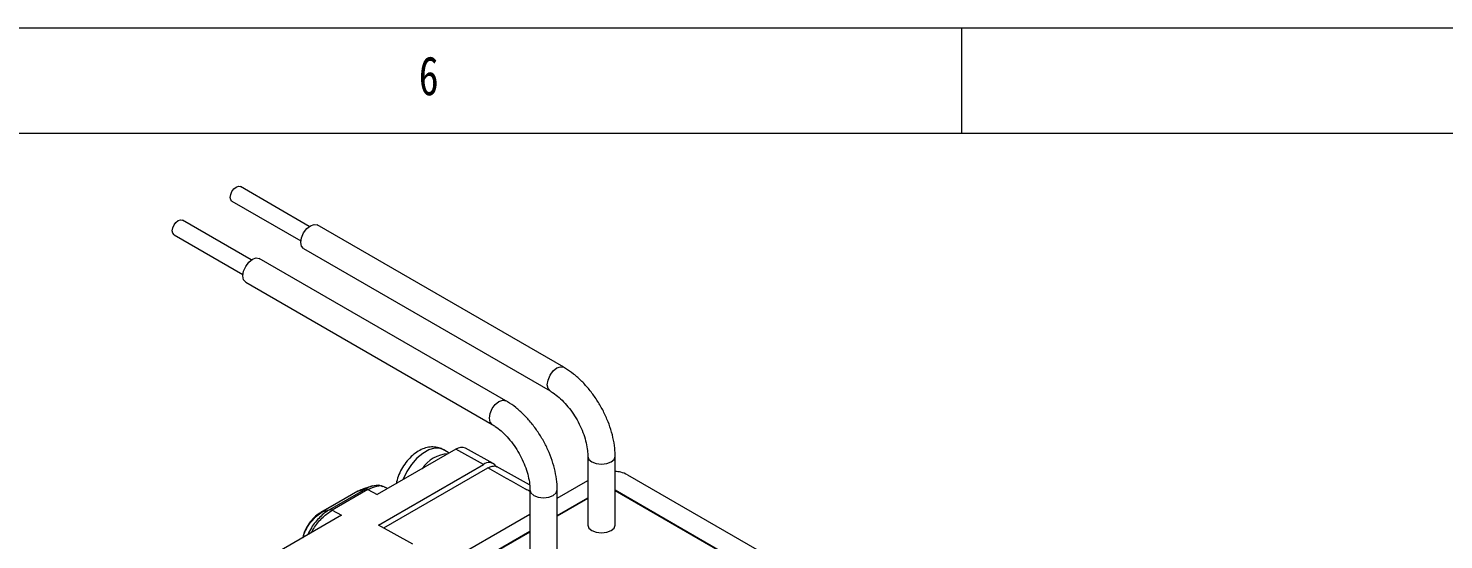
# Paper-space layout '시트2-ENG' of a CAD drawing. Header units: millimetres. Extents: x 5 to 415, y 5 to 292.
# Drawn here: x 265.6 to 332.9, y 267.7 to 292 of the extents above; entities that cross this region are included whole.
import ezdxf

# ---------------------------------------------------------------- set-up
doc = ezdxf.new("R2010")
doc.units = ezdxf.units.MM
doc.styles.add('SLDTEXTSTYLE3', font='TXT', dxfattribs={"width": 0.75})

psp = doc.layouts.new('시트2-ENG')

# ---------------------------------------------------------------- linework, layer by layer
at = {"color": 7, "linetype": 'Continuous', "lineweight": 18}
for p, q in [((415, 292), (5, 292)), ((310, 292), (310, 287)), ((410.25, 287), (10, 287)), ((278.954, 282.573), (275.675, 284.466)), ((275.275, 283.773), (278.554, 281.88)), ((276.196, 280.981), (272.917, 282.874)), ((291.066, 275.869), (279.335, 282.642)), ((272.517, 282.181), (275.796, 280.288)), ((288.308, 274.277), (276.577, 281.05)), ((278.685, 281.516), (290.416, 274.744)), ((275.927, 279.924), (287.659, 273.152)), ((285.933, 271.973), (282.188, 269.812)), ((285.619, 271.792), (285.358, 271.942)), ((287.241, 271.244), (285.933, 271.973)), ((287.711, 271.295), (286.387, 272.022)), ((292.213, 271.632), (292.213, 268.366)), ((293.513, 268.366), (293.513, 271.632)), ((282.256, 268.366), (287.241, 271.244)), ((282.505, 268.228), (287.453, 271.084)), ((289.441, 270.273), (287.872, 271.147)), ((281.834, 270.179), (281.491, 270.065)), ((281.971, 270.224), (281.875, 270.192)), ((282.683, 270.097), (282.558, 270.166)), ((290.755, 269.639), (292.213, 270.481)), ((294.1, 270.754), (301.383, 266.55)), ((281.205, 269.942), (279.496, 268.955)), ((281.272, 269.97), (279.568, 268.987)), ((281.623, 270.079), (279.919, 269.095)), ((281.748, 270.057), (280.045, 269.073)), ((281.402, 270.033), (281.198, 269.937)), ((281.623, 270.079), (281.272, 269.97)), ((281.748, 270.057), (282.188, 269.812)), ((289.455, 270.04), (289.455, 266.774)), ((290.755, 266.774), (290.755, 270.04)), ((290.755, 268.823), (292.213, 269.665)), ((292.213, 269.624), (290.755, 268.782)), ((293.513, 270.032), (300.323, 266.101)), ((300.252, 266.101), (293.513, 269.991)), ((280.485, 268.828), (276.74, 266.666)), ((279.568, 268.987), (279.919, 269.095)), ((280.045, 269.073), (280.485, 268.828)), ((285.049, 266.346), (289.455, 268.889)), ((283.882, 267.46), (282.256, 268.366)), ((278.673, 267.862), (278.643, 267.765)), ((285.968, 266.06), (289.455, 268.073)), ((289.455, 268.032), (286.039, 266.06))]:
    psp.add_line(p, q, dxfattribs=at)
at = {"color": 8, "linetype": 'Continuous', "lineweight": 18}
for p, q in [((281.272, 269.97), (281.404, 270.029)), ((279.512, 268.95), (279.568, 268.987))]:
    psp.add_line(p, q, dxfattribs=at)
at = {"color": 7, "linetype": 'Continuous', "lineweight": 18, "flags": 128}
for points in [[(275.275, 283.773), (275.275, 283.773), (275.213, 283.844), (275.192, 283.956), (275.213, 284.094), (275.275, 284.235), (275.366, 284.359), (275.475, 284.446), (275.583, 284.484), (275.675, 284.466)], [(272.517, 282.181), (272.517, 282.181), (272.456, 282.252), (272.434, 282.364), (272.456, 282.502), (272.517, 282.643), (272.609, 282.767), (272.717, 282.854), (272.825, 282.892), (272.917, 282.874)], [(278.551, 281.813), (278.586, 282.037), (278.685, 282.266), (278.834, 282.468), (279.01, 282.609), (279.186, 282.671), (279.335, 282.642)], [(278.685, 281.516), (278.685, 281.516), (278.586, 281.63), (278.551, 281.813)], [(275.793, 280.221), (275.828, 280.445), (275.927, 280.674), (276.077, 280.876), (276.252, 281.017), (276.428, 281.079), (276.577, 281.05)], [(275.927, 279.924), (275.927, 279.924), (275.828, 280.038), (275.793, 280.221)], [(292.213, 268.366), (292.262, 268.223), (292.403, 268.101)], [(292.403, 268.101), (292.614, 268.019), (292.863, 267.991), (293.111, 268.019), (293.322, 268.101), (293.463, 268.223), (293.513, 268.366)]]:
    psp.add_lwpolyline(points, dxfattribs=at)
at = {"color": 8, "linetype": 'Continuous', "lineweight": 18, "flags": 128}
for points in [[(290.282, 275.041), (290.317, 275.265), (290.416, 275.494), (290.565, 275.695), (290.741, 275.837), (290.917, 275.898), (291.066, 275.869), (291.066, 275.869)], [(290.415, 274.744), (290.317, 274.858), (290.282, 275.041)], [(287.524, 273.449), (287.559, 273.673), (287.658, 273.902), (287.808, 274.103), (287.983, 274.245), (288.159, 274.306), (288.308, 274.277), (288.309, 274.277)], [(287.657, 273.152), (287.559, 273.266), (287.524, 273.449)], [(285.358, 271.942), (285.177, 272.01), (284.922, 272.016), (284.644, 271.936), (284.356, 271.775), (284.076, 271.541), (283.817, 271.247), (283.595, 270.908), (283.42, 270.544), (283.409, 270.516)], [(292.213, 271.631), (292.262, 271.489), (292.403, 271.367)], [(292.403, 271.367), (292.614, 271.286), (292.863, 271.257), (293.111, 271.286), (293.322, 271.367), (293.463, 271.489), (293.513, 271.632), (293.513, 271.632)], [(289.455, 270.039), (289.504, 269.897), (289.645, 269.775)], [(289.645, 269.775), (289.856, 269.694), (290.105, 269.665), (290.354, 269.694), (290.564, 269.775), (290.705, 269.897), (290.755, 270.04), (290.755, 270.04)]]:
    psp.add_lwpolyline(points, dxfattribs=at)
at = {"color": 7, "linetype": 'Continuous', "lineweight": 18}
for centre, radius, start, end in [((285.638, 270.198), 1.56, 92.94283, 147.05179), ((286.203, 271.595), 0.465, 66.72797, 125.52681), ((287.504, 270.926), 0.413, 35.3405, 129.60422)]:
    psp.add_arc(centre, radius, start, end, dxfattribs=at)
for points, knots in [([(293.513, 271.632), (293.511, 271.72), (293.505, 271.969), (293.445, 272.394), (293.317, 272.903), (293.132, 273.41), (292.894, 273.904), (292.611, 274.376), (292.287, 274.814), (291.928, 275.212), (291.547, 275.551), (291.254, 275.759), (291.094, 275.853), (291.066, 275.869)], [0, 0, 0, 0, 0.0562772, 0.1598193, 0.263038, 0.3658778, 0.4684113, 0.5708572, 0.6734705, 0.7764705, 0.8801586, 0.9789031, 1, 1, 1, 1]), ([(290.755, 270.04), (290.753, 270.128), (290.747, 270.377), (290.688, 270.802), (290.559, 271.311), (290.374, 271.818), (290.137, 272.312), (289.853, 272.784), (289.529, 273.222), (289.17, 273.62), (288.789, 273.96), (288.497, 274.167), (288.337, 274.261), (288.308, 274.277)], [0, 0, 0, 0, 0.056277, 0.159819, 0.263038, 0.365878, 0.468411, 0.570857, 0.67347, 0.77647, 0.880159, 0.978903, 1, 1, 1, 1]), ([(290.416, 274.744), (290.464, 274.714), (290.604, 274.629), (290.847, 274.44), (291.131, 274.161), (291.402, 273.832), (291.647, 273.465), (291.857, 273.073), (292.023, 272.671), (292.139, 272.276), (292.203, 271.923), (292.209, 271.722), (292.213, 271.632)], [0, 0, 0, 0, 0.054623, 0.159858, 0.266233, 0.373722, 0.481991, 0.590608, 0.69907, 0.806822, 0.913433, 1, 1, 1, 1]), ([(287.659, 273.152), (287.706, 273.122), (287.847, 273.037), (288.089, 272.848), (288.374, 272.569), (288.644, 272.24), (288.89, 271.873), (289.099, 271.481), (289.265, 271.079), (289.381, 270.684), (289.445, 270.331), (289.452, 270.13), (289.455, 270.04)], [0, 0, 0, 0, 0.054623, 0.159858, 0.266233, 0.373722, 0.481991, 0.590608, 0.69907, 0.806822, 0.913433, 1, 1, 1, 1]), ([(285.36, 271.93), (285.303, 271.964), (285.164, 272.045), (284.91, 272.088), (284.627, 272.074), (284.344, 271.991), (284.064, 271.842), (283.793, 271.625), (283.546, 271.349), (283.338, 271.029), (283.176, 270.685), (283.12, 270.449), (283.092, 270.333)], [0, 0, 0, 0, 0.0654543, 0.1585422, 0.2505013, 0.3458184, 0.4476625, 0.5561398, 0.6675359, 0.7790286, 0.8911407, 1, 1, 1, 1]), ([(287.453, 271.084), (287.524, 271.116), (287.667, 271.18), (287.822, 271.182), (287.881, 271.134), (287.894, 271.123)], [0, 0, 0, 0, 0.436701, 0.873404, 1, 1, 1, 1]), ([(294.1, 270.754), (293.998, 270.804), (293.825, 270.888), (293.603, 270.903), (293.513, 270.909)], [0, 0, 0, 0, 0.592667, 1, 1, 1, 1]), ([(282.459, 270.188), (282.411, 270.211), (282.265, 270.282), (282.076, 270.243), (281.948, 270.217)], [0, 0, 0, 0, 0.321883, 1, 1, 1, 1]), ([(281.404, 270.029), (281.428, 270.043), (281.461, 270.06), (281.487, 270.062), (281.493, 270.063)], [0, 0, 0, 0, 0.763439, 1, 1, 1, 1]), ([(279.515, 268.966), (279.428, 268.909), (279.244, 268.789), (278.98, 268.507), (278.795, 268.212), (278.685, 267.946), (278.663, 267.812), (278.651, 267.743)], [0, 0, 0, 0, 0.2044396, 0.4316898, 0.6920933, 0.8387713, 1, 1, 1, 1])]:
    psp.add_open_spline(points, degree=3, knots=knots, dxfattribs=at)
at = {"color": 8, "linetype": 'Continuous', "lineweight": 18}
for points, knots in [([(289.455, 269.958), (289.384, 269.998), (288.718, 270.374), (288.05, 270.749), (287.453, 271.084)], [0, 0, 0, 0, 0.105581, 1, 1, 1, 1]), ([(281.949, 270.21), (281.916, 270.204), (281.813, 270.182), (281.7, 270.121), (281.623, 270.079)], [0, 0, 0, 0, 0.317534, 1, 1, 1, 1]), ([(281.748, 270.057), (281.89, 270.12), (282.178, 270.25), (282.457, 270.252), (282.544, 270.165), (282.553, 270.157)], [0, 0, 0, 0, 0.466349, 0.949327, 1, 1, 1, 1]), ([(278.667, 267.779), (278.676, 267.822), (278.699, 267.93), (278.782, 268.117), (278.897, 268.32), (279.068, 268.559), (279.299, 268.808), (279.483, 268.93), (279.568, 268.987)], [0, 0, 0, 0, 0.104163, 0.258144, 0.403502, 0.540616, 0.78707, 1, 1, 1, 1]), ([(279.919, 269.095), (279.842, 269.046), (279.686, 268.948), (279.457, 268.741), (279.243, 268.504), (279.03, 268.223), (278.932, 268.015), (278.879, 267.901)], [0, 0, 0, 0, 0.19296, 0.385154, 0.577278, 0.769651, 1, 1, 1, 1]), ([(279.063, 268.007), (279.107, 268.092), (279.249, 268.362), (279.601, 268.764), (279.898, 268.971), (280.045, 269.073)], [0, 0, 0, 0, 0.188477, 0.600222, 1, 1, 1, 1])]:
    psp.add_open_spline(points, degree=3, knots=knots, dxfattribs=at)
at = {"color": 7, "linetype": 'Continuous', "lineweight": 18}
for points in [[(281.623, 270.079), (281.642, 270.082), (281.68, 270.088), (281.726, 270.067), (281.748, 270.057)], [(279.919, 269.095), (279.938, 269.098), (279.977, 269.105), (280.022, 269.084), (280.045, 269.073)]]:
    psp.add_open_spline(points, degree=3, dxfattribs=at)

# ---------------------------------------------------------------- texts
at = {"color": 7, "linetype": 'Continuous', "lineweight": 0, "insert": (284.167, 290.668), "char_height": 1.852, "attachment_point": 1, "style": 'SLDTEXTSTYLE3'}
psp.add_mtext('6', dxfattribs=at)

doc.saveas('drawing.dxf')
